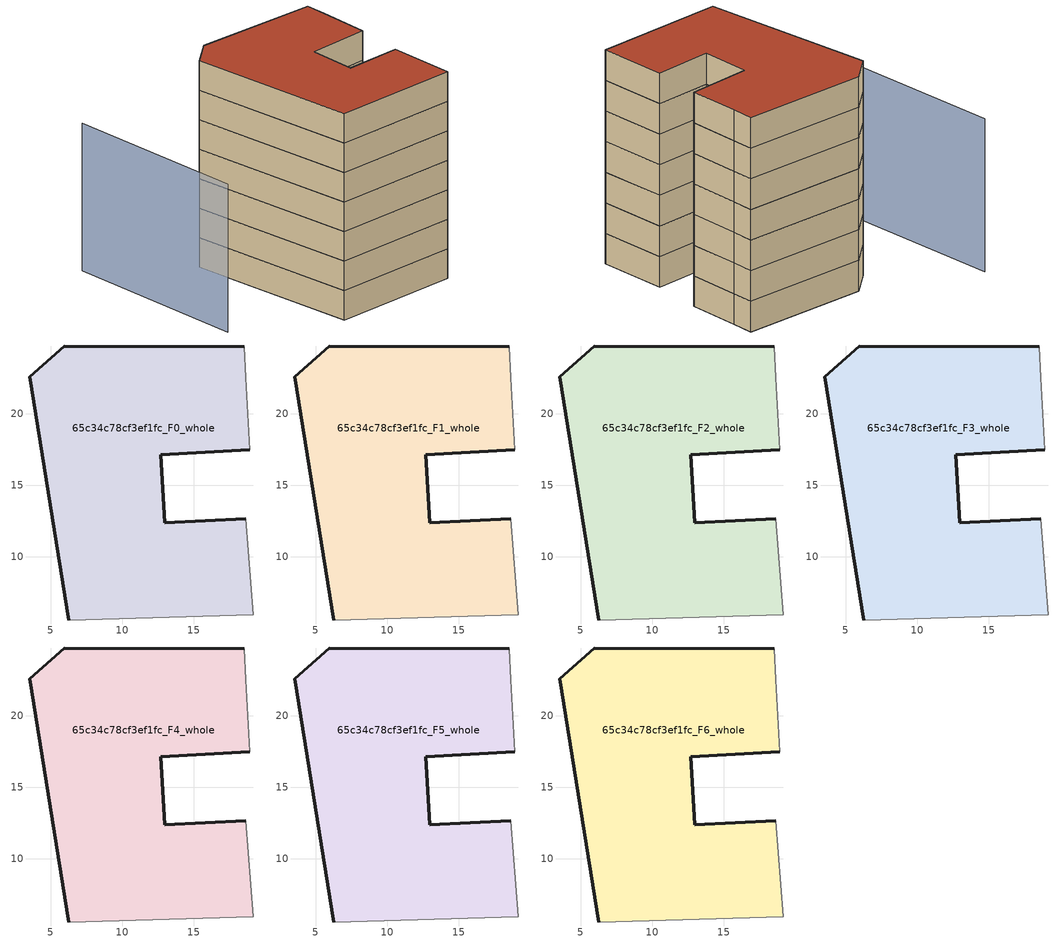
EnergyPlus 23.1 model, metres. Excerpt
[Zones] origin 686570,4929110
65c34c78cf3ef1fc_F0_whole
 floor ground (EU_floor_Construction): 19.15,5.96 18.64,12.64 12.97,12.38 12.69,17.12 18.9,17.48 18.63,22.49 18.52,24.66 5.95,24.72 3.55,22.58 6.28,5.58 z0
 wall outside (EU_wall_Construction): 6.28,5.58 3.55,22.58 5.95,24.72 18.52,24.66 / 18.9,17.48 12.69,17.12 12.97,12.38 18.64,12.64 z0:3
 wall adiabatic (EU_wall_Construction): 18.52,24.66 18.63,22.49 18.9,17.48 / 18.64,12.64 19.15,5.96 6.28,5.58 z0:3
65c34c78cf3ef1fc_F1_whole
 floor to 65c34c78cf3ef1fc_F0_whole (EU_floor_Construction): 19.15,5.96 18.64,12.64 12.97,12.38 12.69,17.12 18.9,17.48 18.63,22.49 18.52,24.66 5.95,24.72 3.55,22.58 6.28,5.58 z3
 wall outside (EU_wall_Construction): 6.28,5.58 3.55,22.58 5.95,24.72 18.52,24.66 / 18.9,17.48 12.69,17.12 12.97,12.38 18.64,12.64 z3:6
 wall adiabatic (EU_wall_Construction): 18.52,24.66 18.63,22.49 18.9,17.48 / 18.64,12.64 19.15,5.96 6.28,5.58 z3:6
65c34c78cf3ef1fc_F2_whole
 floor to 65c34c78cf3ef1fc_F1_whole (EU_floor_Construction): 19.15,5.96 18.64,12.64 12.97,12.38 12.69,17.12 18.9,17.48 18.63,22.49 18.52,24.66 5.95,24.72 3.55,22.58 6.28,5.58 z6
 wall outside (EU_wall_Construction): 6.28,5.58 3.55,22.58 5.95,24.72 18.52,24.66 / 18.9,17.48 12.69,17.12 12.97,12.38 18.64,12.64 z6:9
 wall adiabatic (EU_wall_Construction): 18.52,24.66 18.63,22.49 18.9,17.48 / 18.64,12.64 19.15,5.96 6.28,5.58 z6:9
65c34c78cf3ef1fc_F3_whole
 floor to 65c34c78cf3ef1fc_F2_whole (EU_floor_Construction): 19.15,5.96 18.64,12.64 12.97,12.38 12.69,17.12 18.9,17.48 18.63,22.49 18.52,24.66 5.95,24.72 3.55,22.58 6.28,5.58 z9
 wall outside (EU_wall_Construction): 6.28,5.58 3.55,22.58 5.95,24.72 18.52,24.66 / 18.9,17.48 12.69,17.12 12.97,12.38 18.64,12.64 z9:12
 wall adiabatic (EU_wall_Construction): 18.52,24.66 18.63,22.49 18.9,17.48 / 18.64,12.64 19.15,5.96 6.28,5.58 z9:12
65c34c78cf3ef1fc_F4_whole
 floor to 65c34c78cf3ef1fc_F3_whole (EU_floor_Construction): 19.15,5.96 18.64,12.64 12.97,12.38 12.69,17.12 18.9,17.48 18.63,22.49 18.52,24.66 5.95,24.72 3.55,22.58 6.28,5.58 z12
 wall outside (EU_wall_Construction): 6.28,5.58 3.55,22.58 5.95,24.72 18.52,24.66 / 18.9,17.48 12.69,17.12 12.97,12.38 18.64,12.64 z12:15
 wall adiabatic (EU_wall_Construction): 18.52,24.66 18.63,22.49 18.9,17.48 / 18.64,12.64 19.15,5.96 6.28,5.58 z12:15
65c34c78cf3ef1fc_F5_whole
 floor to 65c34c78cf3ef1fc_F4_whole (EU_floor_Construction): 19.15,5.96 18.64,12.64 12.97,12.38 12.69,17.12 18.9,17.48 18.63,22.49 18.52,24.66 5.95,24.72 3.55,22.58 6.28,5.58 z15
 wall outside (EU_wall_Construction): 6.28,5.58 3.55,22.58 5.95,24.72 18.52,24.66 / 18.9,17.48 12.69,17.12 12.97,12.38 18.64,12.64 z15:18
 wall adiabatic (EU_wall_Construction): 18.52,24.66 18.63,22.49 18.9,17.48 / 18.64,12.64 19.15,5.96 6.28,5.58 z15:18
65c34c78cf3ef1fc_F6_whole
 floor to 65c34c78cf3ef1fc_F5_whole (EU_floor_Construction): 19.15,5.96 18.64,12.64 12.97,12.38 12.69,17.12 18.9,17.48 18.63,22.49 18.52,24.66 5.95,24.72 3.55,22.58 6.28,5.58 z18
 wall outside (EU_wall_Construction): 6.28,5.58 3.55,22.58 5.95,24.72 18.52,24.66 / 18.9,17.48 12.69,17.12 12.97,12.38 18.64,12.64 z18:21
 wall adiabatic (EU_wall_Construction): 18.52,24.66 18.63,22.49 18.9,17.48 / 18.64,12.64 19.15,5.96 6.28,5.58 z18:21
 roof outside (EU_roof_Construction): 18.52,24.66 18.63,22.49 18.9,17.48 12.69,17.12 12.97,12.38 18.64,12.64 19.15,5.96 6.28,5.58 3.55,22.58 5.95,24.72 z21
shading: -4.96,29.11 -3.37,10.76 z0:15
[Building]
EU S2 Campaign: North Axis=0; Terrain=City; Solar Distribution=FullExterior
[Site:Location]
Bologna: Latitude=44.5; Longitude=11.25; Time Zone=1; Elevation=37
[SizingPeriod:WeatherFileDays]
AnnualSizingPeriod: Begin Month=1; Begin Day of Month=1; End Month=12; End Day of Month=31; Day of Week for Start Day=Monday; Use Weather File Daylight Saving Period=No; Use Weather File Rain and Snow Indicators=No
[MATERIAL]
EU_InternalMass_Material: Roughness=MediumRough; Thickness=0.1; Conductivity=1; Density=1800; Specific Heat=900; Thermal Absorptance=0.9; Solar Absorptance=0.7; Visible Absorptance=0.7
[MATERIAL:NOMASS] Roughness=MediumRough; Thermal Absorptance=0.9; Solar Absorptance=0.7; Visible Absorptance=0.7
Name | Thermal Resistance
EU_wall_NoMass | 0.905828
EU_roof_NoMass | 0.37593
EU_floor_NoMass | 0.67114
[CONSTRUCTION]
EU_wall_Construction: EU_wall_NoMass
EU_roof_Construction: EU_roof_NoMass
EU_floor_Construction: EU_floor_NoMass
EU_InternalMass_Construction: EU_InternalMass_Material
[ZONE] Type=1; Multiplier=1; Ceiling Height=autocalculate; Volume=704.802; Floor Area=autocalculate; Part of Total Floor Area=Yes
65c34c78cf3ef1fc_F0_whole; 65c34c78cf3ef1fc_F1_whole; 65c34c78cf3ef1fc_F2_whole; 65c34c78cf3ef1fc_F3_whole; 65c34c78cf3ef1fc_F4_whole; 65c34c78cf3ef1fc_F5_whole; 65c34c78cf3ef1fc_F6_whole
[INTERNALMASS] Construction=EU_InternalMass_Construction; Surface Area=234.934
Name | Zone or ZoneList
65c34c78cf3ef1fc_F0_whole_EU_InternalMass | 65c34c78cf3ef1fc_F0_whole
65c34c78cf3ef1fc_F1_whole_EU_InternalMass | 65c34c78cf3ef1fc_F1_whole
65c34c78cf3ef1fc_F2_whole_EU_InternalMass | 65c34c78cf3ef1fc_F2_whole
65c34c78cf3ef1fc_F3_whole_EU_InternalMass | 65c34c78cf3ef1fc_F3_whole
65c34c78cf3ef1fc_F4_whole_EU_InternalMass | 65c34c78cf3ef1fc_F4_whole
65c34c78cf3ef1fc_F5_whole_EU_InternalMass | 65c34c78cf3ef1fc_F5_whole
65c34c78cf3ef1fc_F6_whole_EU_InternalMass | 65c34c78cf3ef1fc_F6_whole
[OTHEREQUIPMENT] Fuel Type=Electricity; Design Level Calculation Method=Watts/Area; Power per Zone Floor Area=1; Fraction Latent=0; Fraction Radiant=0; Fraction Lost=0; Carbon Dioxide Generation Rate=0; EndUse Subcategory=EU_Step8_InternalGains
Name | Zone or ZoneList or Space or SpaceList | Schedule
EU_Step8_InternalGain_65c34c78cf3ef1fc_F0_whole_f000 | 65c34c78cf3ef1fc_F0_whole | EU_Step8_GainSchedule_65c34c78cf3ef1fc_F0_whole_f000
EU_Step8_InternalGain_65c34c78cf3ef1fc_F1_whole_f000 | 65c34c78cf3ef1fc_F1_whole | EU_Step8_GainSchedule_65c34c78cf3ef1fc_F1_whole_f000
EU_Step8_InternalGain_65c34c78cf3ef1fc_F2_whole_f000 | 65c34c78cf3ef1fc_F2_whole | EU_Step8_GainSchedule_65c34c78cf3ef1fc_F2_whole_f000
EU_Step8_InternalGain_65c34c78cf3ef1fc_F3_whole_f000 | 65c34c78cf3ef1fc_F3_whole | EU_Step8_GainSchedule_65c34c78cf3ef1fc_F3_whole_f000
EU_Step8_InternalGain_65c34c78cf3ef1fc_F4_whole_f000 | 65c34c78cf3ef1fc_F4_whole | EU_Step8_GainSchedule_65c34c78cf3ef1fc_F4_whole_f000
EU_Step8_InternalGain_65c34c78cf3ef1fc_F5_whole_f000 | 65c34c78cf3ef1fc_F5_whole | EU_Step8_GainSchedule_65c34c78cf3ef1fc_F5_whole_f000
EU_Step8_InternalGain_65c34c78cf3ef1fc_F6_whole_f000 | 65c34c78cf3ef1fc_F6_whole | EU_Step8_GainSchedule_65c34c78cf3ef1fc_F6_whole_f000
[ZONEVENTILATION:DESIGNFLOWRATE] Schedule=EU_AlwaysOn; Design Flow Rate Calculation Method=AirChanges/Hour; Air Changes per Hour=0.73129; Ventilation Type=Natural; Fan Pressure Rise=0; Fan Total Efficiency=1; Constant Term Coefficient=1; Temperature Term Coefficient=0; Velocity Term Coefficient=0; Velocity Squared Term Coefficient=0; Minimum Indoor Temperature=-100; Maximum Indoor Temperature=100; Delta Temperature=-100; Minimum Outdoor Temperature=-100; Maximum Outdoor Temperature=100; Maximum Wind Speed=40
Name | Zone or ZoneList or Space or SpaceList
EU_ConstantAir_65c34c78cf3ef1fc_F0_whole | 65c34c78cf3ef1fc_F0_whole
EU_ConstantAir_65c34c78cf3ef1fc_F1_whole | 65c34c78cf3ef1fc_F1_whole
EU_ConstantAir_65c34c78cf3ef1fc_F2_whole | 65c34c78cf3ef1fc_F2_whole
EU_ConstantAir_65c34c78cf3ef1fc_F3_whole | 65c34c78cf3ef1fc_F3_whole
EU_ConstantAir_65c34c78cf3ef1fc_F4_whole | 65c34c78cf3ef1fc_F4_whole
EU_ConstantAir_65c34c78cf3ef1fc_F5_whole | 65c34c78cf3ef1fc_F5_whole
EU_ConstantAir_65c34c78cf3ef1fc_F6_whole | 65c34c78cf3ef1fc_F6_whole
[HVACTEMPLATE:THERMOSTAT] Constant Heating Setpoint=20; Constant Cooling Setpoint=50
EU_HeatOnly_65c34c78cf3ef1fc_F0_whole; EU_HeatOnly_65c34c78cf3ef1fc_F1_whole; EU_HeatOnly_65c34c78cf3ef1fc_F2_whole; EU_HeatOnly_65c34c78cf3ef1fc_F3_whole; EU_HeatOnly_65c34c78cf3ef1fc_F4_whole; EU_HeatOnly_65c34c78cf3ef1fc_F5_whole; EU_HeatOnly_65c34c78cf3ef1fc_F6_whole
[HVACTEMPLATE:ZONE:IDEALLOADSAIRSYSTEM] System Availability Schedule=EU_AlwaysOn; Maximum Heating Supply Air Temperature=50; Minimum Cooling Supply Air Temperature=13; Maximum Heating Supply Air Humidity Ratio=0.0156; Minimum Cooling Supply Air Humidity Ratio=0.0077; Heating Limit=NoLimit; Cooling Limit=NoLimit; Heating Availability Schedule=EU_AlwaysOn; Cooling Availability Schedule=EU_CoolingOff; Dehumidification Control Type=ConstantSensibleHeatRatio; Cooling Sensible Heat Ratio=0.7; Dehumidification Setpoint=60; Humidification Control Type=None; Humidification Setpoint=30; Outdoor Air Method=None; Outdoor Air Flow Rate per Person=0.00944; Outdoor Air Flow Rate per Zone Floor Area=0; Outdoor Air Flow Rate per Zone=0; Demand Controlled Ventilation Type=None; Outdoor Air Economizer Type=NoEconomizer; Heat Recovery Type=None; Sensible Heat Recovery Effectiveness=0.7; Latent Heat Recovery Effectiveness=0.65
Name | Template Thermostat
65c34c78cf3ef1fc_F0_whole | EU_HeatOnly_65c34c78cf3ef1fc_F0_whole
65c34c78cf3ef1fc_F1_whole | EU_HeatOnly_65c34c78cf3ef1fc_F1_whole
65c34c78cf3ef1fc_F2_whole | EU_HeatOnly_65c34c78cf3ef1fc_F2_whole
65c34c78cf3ef1fc_F3_whole | EU_HeatOnly_65c34c78cf3ef1fc_F3_whole
65c34c78cf3ef1fc_F4_whole | EU_HeatOnly_65c34c78cf3ef1fc_F4_whole
65c34c78cf3ef1fc_F5_whole | EU_HeatOnly_65c34c78cf3ef1fc_F5_whole
65c34c78cf3ef1fc_F6_whole | EU_HeatOnly_65c34c78cf3ef1fc_F6_whole
[SIZING:ZONE] Zone Cooling Design Supply Air Temperature Input Method=SupplyAirTemperature; Zone Cooling Design Supply Air Temperature=13; Zone Heating Design Supply Air Temperature Input Method=SupplyAirTemperature; Zone Heating Design Supply Air Temperature=50; Zone Cooling Design Supply Air Humidity Ratio=0.008; Zone Heating Design Supply Air Humidity Ratio=0.008; Cooling Design Air Flow Method=DesignDay; Cooling Design Air Flow Rate=0; Cooling Minimum Air Flow per Zone Floor Area=0.000762; Cooling Minimum Air Flow=0; Cooling Minimum Air Flow Fraction=0.2; Heating Design Air Flow Method=DesignDay; Heating Design Air Flow Rate=0; Heating Maximum Air Flow per Zone Floor Area=0.002032; Heating Maximum Air Flow=0.141576; Heating Maximum Air Flow Fraction=0.3; Account for Dedicated Outdoor Air System=No; Dedicated Outdoor Air System Control Strategy=NeutralSupplyAir; Dedicated Outdoor Air Low Setpoint Temperature for Design=autosize; Dedicated Outdoor Air High Setpoint Temperature for Design=autosize; Zone Load Sizing Method=Sensible Load Only No Latent Load; Zone Latent Cooling Design Supply Air Humidity Ratio Input Method=HumidityRatioDifference; Zone Cooling Design Supply Air Humidity Ratio Difference=0.005; Zone Latent Heating Design Supply Air Humidity Ratio Input Method=HumidityRatioDifference; Zone Humidification Design Supply Air Humidity Ratio Difference=0.005
65c34c78cf3ef1fc_F0_whole; 65c34c78cf3ef1fc_F1_whole; 65c34c78cf3ef1fc_F2_whole; 65c34c78cf3ef1fc_F3_whole; 65c34c78cf3ef1fc_F4_whole; 65c34c78cf3ef1fc_F5_whole; 65c34c78cf3ef1fc_F6_whole
[SCHEDULE:CONSTANT]
Name | Hourly Value
EU_AlwaysOn | 1
EU_CoolingOff | 0
[SCHEDULE:FILE] Column Number=1; Rows to Skip at Top=0; Number of Hours of Data=8760; Column Separator=Comma; Interpolate to Timestep=No; Minutes per Item=60; Adjust Schedule for Daylight Savings=Yes
Name | File
EU_Step8_GainSchedule_65c34c78cf3ef1fc_F0_whole_f000 | ../../schedules/65c34c78cf3ef1fc/65c34c78cf3ef1fc_F0_whole_f000_gain.csv
EU_Step8_GainSchedule_65c34c78cf3ef1fc_F1_whole_f000 | ../../schedules/65c34c78cf3ef1fc/65c34c78cf3ef1fc_F1_whole_f000_gain.csv
EU_Step8_GainSchedule_65c34c78cf3ef1fc_F2_whole_f000 | ../../schedules/65c34c78cf3ef1fc/65c34c78cf3ef1fc_F2_whole_f000_gain.csv
EU_Step8_GainSchedule_65c34c78cf3ef1fc_F3_whole_f000 | ../../schedules/65c34c78cf3ef1fc/65c34c78cf3ef1fc_F3_whole_f000_gain.csv
EU_Step8_GainSchedule_65c34c78cf3ef1fc_F4_whole_f000 | ../../schedules/65c34c78cf3ef1fc/65c34c78cf3ef1fc_F4_whole_f000_gain.csv
EU_Step8_GainSchedule_65c34c78cf3ef1fc_F5_whole_f000 | ../../schedules/65c34c78cf3ef1fc/65c34c78cf3ef1fc_F5_whole_f000_gain.csv
EU_Step8_GainSchedule_65c34c78cf3ef1fc_F6_whole_f000 | ../../schedules/65c34c78cf3ef1fc/65c34c78cf3ef1fc_F6_whole_f000_gain.csv
